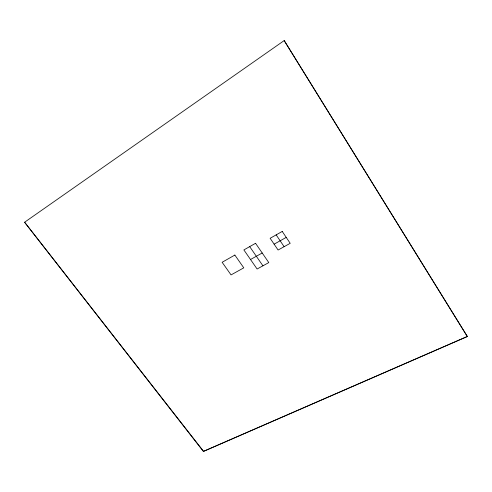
<?xml version="1.0" encoding="UTF-8"?>
<svg xmlns="http://www.w3.org/2000/svg" width="492" height="492" viewBox="0 0 492 492"><rect width="100%" height="100%" fill="white"/><g stroke="black" fill="none" stroke-linecap="round" stroke-linejoin="round"><path stroke-width="0.74" d="M203.368 451.428L467.363 336.479L284.192 40.572L24.6 222.236L203.368 451.428L467.363 336.479M284.192 40.572L467.4 336.694M24.6 222.236L203.46 451.195M274.124 244.167L286.233 237.39M250.52 259.512L262.205 252.986M249.69 246.627L262.925 265.815M276.16 234.875L284.124 246.683M234.85 255.059L222.132 262.285L231.055 274.905L243.78 267.839L234.85 255.059M255.551 243.294L243.878 249.93L257.107 269.007L268.798 262.593L255.551 243.294M282.236 231.437L270.133 238.288L278.097 250.022L290.206 243.312L282.236 231.437"/></g></svg>
